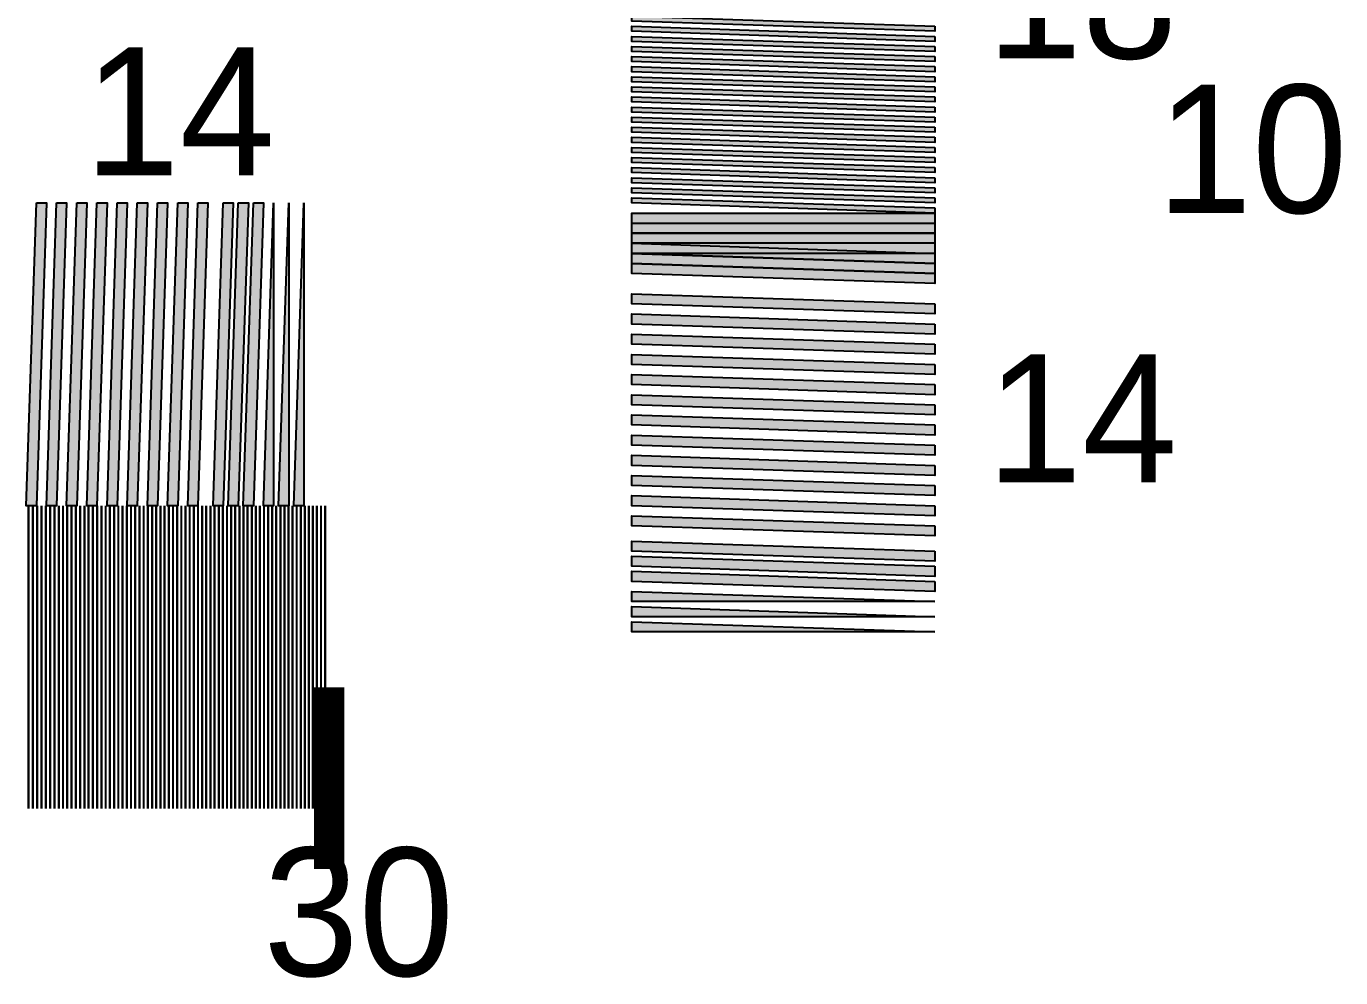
# Model space of a CAD drawing. Header units: millimetres. Extents: x 0 to 791, y 0 to 492.
# Drawn here: x 515.6 to 602.4, y 90.9 to 153.8 of the extents above; entities that cross this region are included whole.
import ezdxf

# ---------------------------------------------------------------- set-up
doc = ezdxf.new("R2010")
doc.units = ezdxf.units.MM
doc.layers.add('LABELS', color=7, linetype='Continuous')
doc.layers.add('PERIPHERY', color=7, linetype='Continuous')

msp = doc.modelspace()

# ---------------------------------------------------------------- hatches: boundary and pattern name
at = {"layer": 'PERIPHERY', "true_color": 0x000000}
h = msp.add_hatch(color=7, dxfattribs=at)
h.dxf.hatch_style = 1
h.paths.add_polyline_path([(575.56, 153.792), (575.56, 153.459), (555.559, 154.125), (555.559, 154.459), (575.56, 153.792)])
h = msp.add_hatch(color=7, dxfattribs=at)
h.dxf.hatch_style = 1
h.paths.add_polyline_path([(575.56, 153.125), (575.56, 152.792), (555.559, 153.459), (555.559, 153.792), (575.56, 153.125)])
h = msp.add_hatch(color=7, dxfattribs=at)
h.dxf.hatch_style = 1
h.paths.add_polyline_path([(575.56, 152.458), (575.56, 152.125), (555.559, 152.792), (555.559, 153.125), (575.56, 152.458)])
h = msp.add_hatch(color=7, dxfattribs=at)
h.dxf.hatch_style = 1
h.paths.add_polyline_path([(575.56, 151.792), (575.56, 151.458), (555.559, 152.125), (555.559, 152.458), (575.56, 151.792)])
h = msp.add_hatch(color=7, dxfattribs=at)
h.dxf.hatch_style = 1
h.paths.add_polyline_path([(575.56, 151.125), (575.56, 150.791), (555.559, 151.458), (555.559, 151.791), (575.56, 151.125)])
h = msp.add_hatch(color=7, dxfattribs=at)
h.dxf.hatch_style = 1
h.paths.add_polyline_path([(575.56, 150.458), (575.56, 150.125), (555.559, 150.792), (555.559, 151.125), (575.56, 150.458)])
h = msp.add_hatch(color=7, dxfattribs=at)
h.dxf.hatch_style = 1
h.paths.add_polyline_path([(575.56, 149.791), (575.56, 149.458), (555.559, 150.125), (555.559, 150.458), (575.56, 149.791)])
h = msp.add_hatch(color=7, dxfattribs=at)
h.dxf.hatch_style = 1
h.paths.add_polyline_path([(575.56, 149.125), (575.56, 148.792), (555.559, 149.458), (555.559, 149.791), (575.56, 149.125)])
h = msp.add_hatch(color=7, dxfattribs=at)
h.dxf.hatch_style = 1
h.paths.add_polyline_path([(575.56, 148.458), (575.56, 148.125), (555.559, 148.792), (555.559, 149.125), (575.56, 148.458)])
h = msp.add_hatch(color=7, dxfattribs=at)
h.dxf.hatch_style = 1
h.paths.add_polyline_path([(575.56, 147.792), (575.56, 147.458), (555.559, 148.125), (555.559, 148.458), (575.56, 147.792)])
h = msp.add_hatch(color=7, dxfattribs=at)
h.dxf.hatch_style = 1
h.paths.add_polyline_path([(575.56, 147.125), (575.56, 146.792), (555.559, 147.458), (555.559, 147.792), (575.56, 147.125)])
h = msp.add_hatch(color=7, dxfattribs=at)
h.dxf.hatch_style = 1
h.paths.add_polyline_path([(575.56, 146.458), (575.56, 146.125), (555.559, 146.792), (555.559, 147.125), (575.56, 146.458)])
h = msp.add_hatch(color=7, dxfattribs=at)
h.dxf.hatch_style = 1
h.paths.add_polyline_path([(575.56, 145.792), (575.56, 145.458), (555.559, 146.125), (555.559, 146.458), (575.56, 145.792)])
h = msp.add_hatch(color=7, dxfattribs=at)
h.dxf.hatch_style = 1
h.paths.add_polyline_path([(575.56, 145.125), (575.56, 144.791), (555.559, 145.458), (555.559, 145.791), (575.56, 145.125)])
h = msp.add_hatch(color=7, dxfattribs=at)
h.dxf.hatch_style = 1
h.paths.add_polyline_path([(575.56, 144.458), (575.56, 144.125), (555.559, 144.792), (555.559, 145.125), (575.56, 144.458)])
h = msp.add_hatch(color=7, dxfattribs=at)
h.dxf.hatch_style = 1
h.paths.add_polyline_path([(575.56, 143.792), (575.56, 143.458), (555.559, 144.125), (555.559, 144.458), (575.56, 143.792)])
h = msp.add_hatch(color=7, dxfattribs=at)
h.dxf.hatch_style = 1
h.paths.add_polyline_path([(575.56, 143.125), (575.56, 142.791), (555.559, 143.458), (555.559, 143.792), (575.56, 143.125)])
h = msp.add_hatch(color=7, dxfattribs=at)
h.dxf.hatch_style = 1
h.paths.add_polyline_path([(575.56, 142.458), (575.56, 142.125), (555.559, 142.792), (555.559, 143.125), (575.56, 142.458)])
h = msp.add_hatch(color=7, dxfattribs=at)
h.dxf.hatch_style = 1
h.paths.add_polyline_path([(575.56, 141.792), (575.56, 141.458), (555.559, 142.125), (555.559, 142.458), (575.56, 141.792)])
h = msp.add_hatch(color=7, dxfattribs=at)
h.dxf.hatch_style = 1
h.paths.add_polyline_path([(516.227, 142.126), (516.894, 142.126), (516.227, 122.125), (515.56, 122.125), (516.227, 142.126)])
h = msp.add_hatch(color=7, dxfattribs=at)
h.dxf.hatch_style = 1
h.paths.add_polyline_path([(517.56, 142.126), (518.227, 142.126), (517.56, 122.125), (516.894, 122.125), (517.56, 142.126)])
h = msp.add_hatch(color=7, dxfattribs=at)
h.dxf.hatch_style = 1
h.paths.add_polyline_path([(518.893, 142.126), (519.56, 142.126), (518.893, 122.125), (518.227, 122.125), (518.893, 142.126)])
h = msp.add_hatch(color=7, dxfattribs=at)
h.dxf.hatch_style = 1
h.paths.add_polyline_path([(520.227, 142.126), (520.893, 142.126), (520.227, 122.125), (519.56, 122.125), (520.227, 142.126)])
h = msp.add_hatch(color=7, dxfattribs=at)
h.dxf.hatch_style = 1
h.paths.add_polyline_path([(521.56, 142.126), (522.227, 142.126), (521.56, 122.125), (520.894, 122.125), (521.56, 142.126)])
h = msp.add_hatch(color=7, dxfattribs=at)
h.dxf.hatch_style = 1
h.paths.add_polyline_path([(522.893, 142.126), (523.56, 142.126), (522.893, 122.125), (522.227, 122.125), (522.893, 142.126)])
h = msp.add_hatch(color=7, dxfattribs=at)
h.dxf.hatch_style = 1
h.paths.add_polyline_path([(524.227, 142.126), (524.893, 142.126), (524.227, 122.125), (523.56, 122.125), (524.227, 142.126)])
h = msp.add_hatch(color=7, dxfattribs=at)
h.dxf.hatch_style = 1
h.paths.add_polyline_path([(525.56, 142.126), (526.227, 142.126), (525.56, 122.125), (524.893, 122.125), (525.56, 142.126)])
h = msp.add_hatch(color=7, dxfattribs=at)
h.dxf.hatch_style = 1
h.paths.add_polyline_path([(526.893, 142.126), (527.56, 142.126), (526.893, 122.125), (526.226, 122.125), (526.893, 142.126)])
h = msp.add_hatch(color=7, dxfattribs=at)
h.dxf.hatch_style = 1
h.paths.add_polyline_path([(528.56, 142.126), (529.227, 142.126), (528.56, 122.125), (527.894, 122.125), (528.56, 142.126)])
h = msp.add_hatch(color=7, dxfattribs=at)
h.dxf.hatch_style = 1
h.paths.add_polyline_path([(529.56, 142.126), (530.227, 142.126), (529.56, 122.125), (528.894, 122.125), (529.56, 142.126)])
h = msp.add_hatch(color=7, dxfattribs=at)
h.dxf.hatch_style = 1
h.paths.add_polyline_path([(530.56, 142.126), (531.227, 142.126), (530.56, 122.125), (529.894, 122.125), (530.56, 142.126)])
h = msp.add_hatch(color=7, dxfattribs=at)
h.dxf.hatch_style = 1
h.paths.add_polyline_path([(531.894, 142.126), (531.894, 122.125), (531.227, 122.125), (531.894, 142.126)])
h = msp.add_hatch(color=7, dxfattribs=at)
h.dxf.hatch_style = 1
h.paths.add_polyline_path([(532.894, 142.126), (532.894, 122.125), (532.227, 122.125), (532.894, 142.126)])
h = msp.add_hatch(color=7, dxfattribs=at)
h.dxf.hatch_style = 1
h.paths.add_polyline_path([(533.894, 142.126), (533.894, 122.125), (533.227, 122.125), (533.894, 142.126)])
h = msp.add_hatch(color=7, dxfattribs=at)
h.dxf.hatch_style = 1
h.paths.add_polyline_path([(575.56, 141.458), (575.56, 140.125), (555.559, 140.125), (555.559, 141.458), (575.56, 141.458)])
h = msp.add_hatch(color=7, dxfattribs=at)
h.dxf.hatch_style = 1
h.paths.add_polyline_path([(575.56, 140.791), (575.56, 139.458), (555.559, 139.458), (555.559, 140.791), (575.56, 140.791)])
h = msp.add_hatch(color=7, dxfattribs=at)
h.dxf.hatch_style = 1
h.paths.add_polyline_path([(575.56, 140.125), (575.56, 138.791), (555.559, 138.791), (555.559, 140.125), (575.56, 140.125)])
h = msp.add_hatch(color=7, dxfattribs=at)
h.dxf.hatch_style = 1
h.paths.add_polyline_path([(575.56, 138.791), (575.56, 138.125), (555.559, 138.791), (555.559, 139.458), (575.56, 138.791)])
h = msp.add_hatch(color=7, dxfattribs=at)
h.dxf.hatch_style = 1
h.paths.add_polyline_path([(575.56, 138.125), (575.56, 137.458), (555.559, 138.125), (555.559, 138.791), (575.56, 138.125)])
h = msp.add_hatch(color=7, dxfattribs=at)
h.dxf.hatch_style = 1
h.paths.add_polyline_path([(575.56, 137.458), (575.56, 136.792), (555.559, 137.458), (555.559, 138.125), (575.56, 137.458)])
h = msp.add_hatch(color=7, dxfattribs=at)
h.dxf.hatch_style = 1
h.paths.add_polyline_path([(575.56, 135.458), (575.56, 134.791), (555.559, 135.458), (555.559, 136.125), (575.56, 135.458)])
h = msp.add_hatch(color=7, dxfattribs=at)
h.dxf.hatch_style = 1
h.paths.add_polyline_path([(575.56, 134.125), (575.56, 133.458), (555.559, 134.125), (555.559, 134.791), (575.56, 134.125)])
h = msp.add_hatch(color=7, dxfattribs=at)
h.dxf.hatch_style = 1
h.paths.add_polyline_path([(575.56, 132.791), (575.56, 132.125), (555.559, 132.791), (555.559, 133.458), (575.56, 132.791)])
h = msp.add_hatch(color=7, dxfattribs=at)
h.dxf.hatch_style = 1
h.paths.add_polyline_path([(575.56, 131.458), (575.56, 130.791), (555.559, 131.458), (555.559, 132.124), (575.56, 131.458)])
h = msp.add_hatch(color=7, dxfattribs=at)
h.dxf.hatch_style = 1
h.paths.add_polyline_path([(575.56, 130.125), (575.56, 129.458), (555.559, 130.125), (555.559, 130.791), (575.56, 130.125)])
h = msp.add_hatch(color=7, dxfattribs=at)
h.dxf.hatch_style = 1
h.paths.add_polyline_path([(575.56, 128.792), (575.56, 128.125), (555.559, 128.792), (555.559, 129.458), (575.56, 128.792)])
h = msp.add_hatch(color=7, dxfattribs=at)
h.dxf.hatch_style = 1
h.paths.add_polyline_path([(575.56, 127.458), (575.56, 126.792), (555.559, 127.458), (555.559, 128.125), (575.56, 127.458)])
h = msp.add_hatch(color=7, dxfattribs=at)
h.dxf.hatch_style = 1
h.paths.add_polyline_path([(575.56, 126.125), (575.56, 125.459), (555.559, 126.125), (555.559, 126.792), (575.56, 126.125)])
h = msp.add_hatch(color=7, dxfattribs=at)
h.dxf.hatch_style = 1
h.paths.add_polyline_path([(575.56, 124.792), (575.56, 124.125), (555.559, 124.792), (555.559, 125.458), (575.56, 124.792)])
h = msp.add_hatch(color=7, dxfattribs=at)
h.dxf.hatch_style = 1
h.paths.add_polyline_path([(575.56, 123.458), (575.56, 122.792), (555.559, 123.458), (555.559, 124.125), (575.56, 123.458)])
h = msp.add_hatch(color=7, dxfattribs=at)
h.dxf.hatch_style = 1
h.paths.add_polyline_path([(575.56, 122.125), (575.56, 121.459), (555.559, 122.125), (555.559, 122.792), (575.56, 122.125)])
h = msp.add_hatch(color=7, dxfattribs=at)
h.dxf.hatch_style = 1
h.paths.add_polyline_path([(575.56, 120.792), (575.56, 120.125), (555.559, 120.792), (555.559, 121.459), (575.56, 120.792)])
h = msp.add_hatch(color=7, dxfattribs=at)
h.dxf.hatch_style = 1
h.paths.add_polyline_path([(575.56, 119.125), (575.56, 118.458), (555.559, 119.125), (555.559, 119.792), (575.56, 119.125)])
h = msp.add_hatch(color=7, dxfattribs=at)
h.dxf.hatch_style = 1
h.paths.add_polyline_path([(575.56, 118.125), (575.56, 117.458), (555.559, 118.125), (555.559, 118.792), (575.56, 118.125)])
h = msp.add_hatch(color=7, dxfattribs=at)
h.dxf.hatch_style = 1
h.paths.add_polyline_path([(575.56, 117.125), (575.56, 116.458), (555.559, 117.125), (555.559, 117.792), (575.56, 117.125)])
h = msp.add_hatch(color=7, dxfattribs=at)
h.dxf.hatch_style = 1
h.paths.add_polyline_path([(575.56, 115.792), (555.559, 115.792), (555.559, 116.458), (575.56, 115.792)])
h = msp.add_hatch(color=7, dxfattribs=at)
h.dxf.hatch_style = 1
h.paths.add_polyline_path([(575.56, 114.792), (555.559, 114.792), (555.559, 115.458), (575.56, 114.792)])
h = msp.add_hatch(color=7, dxfattribs=at)
h.dxf.hatch_style = 1
h.paths.add_polyline_path([(575.56, 113.792), (555.559, 113.792), (555.559, 114.458), (575.56, 113.792)])

# ---------------------------------------------------------------- linework, layer by layer
at = {"layer": 'PERIPHERY', "color": 250}
for points in [[(575.56, 153.792), (575.56, 153.459), (555.559, 154.125), (555.559, 154.459), (575.56, 153.792)], [(575.56, 153.125), (575.56, 152.792), (555.559, 153.459), (555.559, 153.792), (575.56, 153.125)], [(575.56, 152.458), (575.56, 152.125), (555.559, 152.792), (555.559, 153.125), (575.56, 152.458)], [(575.56, 151.792), (575.56, 151.458), (555.559, 152.125), (555.559, 152.458), (575.56, 151.792)], [(575.56, 151.125), (575.56, 150.791), (555.559, 151.458), (555.559, 151.791), (575.56, 151.125)], [(575.56, 150.458), (575.56, 150.125), (555.559, 150.792), (555.559, 151.125), (575.56, 150.458)], [(575.56, 149.791), (575.56, 149.458), (555.559, 150.125), (555.559, 150.458), (575.56, 149.791)], [(575.56, 149.125), (575.56, 148.792), (555.559, 149.458), (555.559, 149.791), (575.56, 149.125)], [(575.56, 148.458), (575.56, 148.125), (555.559, 148.792), (555.559, 149.125), (575.56, 148.458)], [(575.56, 147.792), (575.56, 147.458), (555.559, 148.125), (555.559, 148.458), (575.56, 147.792)], [(575.56, 147.125), (575.56, 146.792), (555.559, 147.458), (555.559, 147.792), (575.56, 147.125)], [(575.56, 146.458), (575.56, 146.125), (555.559, 146.792), (555.559, 147.125), (575.56, 146.458)], [(575.56, 145.792), (575.56, 145.458), (555.559, 146.125), (555.559, 146.458), (575.56, 145.792)], [(575.56, 145.125), (575.56, 144.791), (555.559, 145.458), (555.559, 145.791), (575.56, 145.125)], [(575.56, 144.458), (575.56, 144.125), (555.559, 144.792), (555.559, 145.125), (575.56, 144.458)], [(575.56, 143.792), (575.56, 143.458), (555.559, 144.125), (555.559, 144.458), (575.56, 143.792)], [(575.56, 143.125), (575.56, 142.791), (555.559, 143.458), (555.559, 143.792), (575.56, 143.125)], [(575.56, 142.458), (575.56, 142.125), (555.559, 142.792), (555.559, 143.125), (575.56, 142.458)], [(575.56, 141.792), (575.56, 141.458), (555.559, 142.125), (555.559, 142.458), (575.56, 141.792)], [(516.227, 142.126), (516.894, 142.126), (516.227, 122.125), (515.56, 122.125), (516.227, 142.126)], [(517.56, 142.126), (518.227, 142.126), (517.56, 122.125), (516.894, 122.125), (517.56, 142.126)], [(518.893, 142.126), (519.56, 142.126), (518.893, 122.125), (518.227, 122.125), (518.893, 142.126)], [(520.227, 142.126), (520.893, 142.126), (520.227, 122.125), (519.56, 122.125), (520.227, 142.126)], [(521.56, 142.126), (522.227, 142.126), (521.56, 122.125), (520.894, 122.125), (521.56, 142.126)], [(522.893, 142.126), (523.56, 142.126), (522.893, 122.125), (522.227, 122.125), (522.893, 142.126)], [(524.227, 142.126), (524.893, 142.126), (524.227, 122.125), (523.56, 122.125), (524.227, 142.126)], [(525.56, 142.126), (526.227, 142.126), (525.56, 122.125), (524.893, 122.125), (525.56, 142.126)], [(526.893, 142.126), (527.56, 142.126), (526.893, 122.125), (526.226, 122.125), (526.893, 142.126)], [(528.56, 142.126), (529.227, 142.126), (528.56, 122.125), (527.894, 122.125), (528.56, 142.126)], [(529.56, 142.126), (530.227, 142.126), (529.56, 122.125), (528.894, 122.125), (529.56, 142.126)], [(530.56, 142.126), (531.227, 142.126), (530.56, 122.125), (529.894, 122.125), (530.56, 142.126)], [(531.894, 142.126), (531.894, 122.125), (531.227, 122.125), (531.894, 142.126)], [(532.894, 142.126), (532.894, 122.125), (532.227, 122.125), (532.894, 142.126)], [(533.894, 142.126), (533.894, 122.125), (533.227, 122.125), (533.894, 142.126)], [(575.56, 141.458), (575.56, 140.125), (555.559, 140.125), (555.559, 141.458), (575.56, 141.458)], [(575.56, 140.791), (575.56, 139.458), (555.559, 139.458), (555.559, 140.791), (575.56, 140.791)], [(575.56, 140.125), (575.56, 138.791), (555.559, 138.791), (555.559, 140.125), (575.56, 140.125)], [(575.56, 138.791), (575.56, 138.125), (555.559, 138.791), (555.559, 139.458), (575.56, 138.791)], [(575.56, 138.125), (575.56, 137.458), (555.559, 138.125), (555.559, 138.791), (575.56, 138.125)], [(575.56, 137.458), (575.56, 136.792), (555.559, 137.458), (555.559, 138.125), (575.56, 137.458)], [(575.56, 135.458), (575.56, 134.791), (555.559, 135.458), (555.559, 136.125), (575.56, 135.458)], [(575.56, 134.125), (575.56, 133.458), (555.559, 134.125), (555.559, 134.791), (575.56, 134.125)], [(575.56, 132.791), (575.56, 132.125), (555.559, 132.791), (555.559, 133.458), (575.56, 132.791)], [(575.56, 131.458), (575.56, 130.791), (555.559, 131.458), (555.559, 132.124), (575.56, 131.458)], [(575.56, 130.125), (575.56, 129.458), (555.559, 130.125), (555.559, 130.791), (575.56, 130.125)], [(575.56, 128.792), (575.56, 128.125), (555.559, 128.792), (555.559, 129.458), (575.56, 128.792)], [(575.56, 127.458), (575.56, 126.792), (555.559, 127.458), (555.559, 128.125), (575.56, 127.458)], [(575.56, 126.125), (575.56, 125.459), (555.559, 126.125), (555.559, 126.792), (575.56, 126.125)], [(575.56, 124.792), (575.56, 124.125), (555.559, 124.792), (555.559, 125.458), (575.56, 124.792)], [(575.56, 123.458), (575.56, 122.792), (555.559, 123.458), (555.559, 124.125), (575.56, 123.458)], [(575.56, 122.125), (575.56, 121.459), (555.559, 122.125), (555.559, 122.792), (575.56, 122.125)], [(575.56, 120.792), (575.56, 120.125), (555.559, 120.792), (555.559, 121.459), (575.56, 120.792)], [(575.56, 119.125), (575.56, 118.458), (555.559, 119.125), (555.559, 119.792), (575.56, 119.125)], [(575.56, 118.125), (575.56, 117.458), (555.559, 118.125), (555.559, 118.792), (575.56, 118.125)], [(575.56, 117.125), (575.56, 116.458), (555.559, 117.125), (555.559, 117.792), (575.56, 117.125)], [(575.56, 115.792), (555.559, 115.792), (555.559, 116.458), (575.56, 115.792)], [(575.56, 114.792), (555.559, 114.792), (555.559, 115.458), (575.56, 114.792)], [(575.56, 113.792), (555.559, 113.792), (555.559, 114.458), (575.56, 113.792)]]:
    msp.add_lwpolyline(points, close=True, dxfattribs=at)
at = {"layer": 'PERIPHERY', "color": 250, "lineweight": 35}
for points, const_width in [([(515.714, 122.125), (515.714, 102.125)], 0.15), ([(515.998, 122.125), (515.998, 102.125)], 0.15), ([(516.283, 122.125), (516.283, 102.125)], 0.15), ([(516.567, 122.125), (516.567, 102.125)], 0.15), ([(516.851, 122.125), (516.851, 102.125)], 0.15), ([(517.135, 122.125), (517.135, 102.125)], 0.15), ([(517.42, 122.125), (517.42, 102.125)], 0.15), ([(517.703, 122.125), (517.703, 102.125)], 0.15), ([(517.985, 122.125), (517.985, 102.125)], 0.15), ([(518.268, 122.125), (518.268, 102.125)], 0.15), ([(518.55, 122.125), (518.55, 102.125)], 0.15), ([(518.832, 122.125), (518.832, 102.125)], 0.15), ([(519.115, 122.125), (519.115, 102.125)], 0.15), ([(519.396, 122.125), (519.396, 102.125)], 0.15), ([(519.677, 122.125), (519.677, 102.125)], 0.15), ([(519.96, 122.125), (519.96, 102.125)], 0.15), ([(520.24, 122.125), (520.24, 102.125)], 0.15), ([(520.52, 122.125), (520.52, 102.125)], 0.15), ([(520.801, 122.125), (520.801, 102.125)], 0.15), ([(521.08, 122.125), (521.08, 102.125)], 0.15), ([(521.36, 122.125), (521.36, 102.125)], 0.15), ([(521.64, 122.125), (521.64, 102.125)], 0.15), ([(521.918, 122.125), (521.918, 102.125)], 0.15), ([(522.197, 122.125), (522.197, 102.125)], 0.15), ([(522.477, 122.125), (522.477, 102.125)], 0.15), ([(522.755, 122.125), (522.755, 102.125)], 0.15), ([(523.033, 122.125), (523.033, 102.125)], 0.15), ([(523.312, 122.125), (523.312, 102.125)], 0.15), ([(523.589, 122.125), (523.589, 102.125)], 0.15), ([(523.865, 122.125), (523.865, 102.125)], 0.15), ([(524.142, 122.125), (524.142, 102.125)], 0.15), ([(524.419, 122.125), (524.419, 102.125)], 0.15), ([(524.696, 122.125), (524.696, 102.125)], 0.15), ([(524.973, 122.125), (524.973, 102.125)], 0.15), ([(525.249, 122.125), (525.249, 102.125)], 0.15), ([(525.524, 122.125), (525.524, 102.125)], 0.15), ([(525.801, 122.125), (525.801, 102.125)], 0.15), ([(526.076, 122.125), (526.076, 102.125)], 0.15), ([(526.35, 122.125), (526.35, 102.125)], 0.15), ([(526.625, 122.125), (526.625, 102.125)], 0.15), ([(526.9, 122.125), (526.9, 102.125)], 0.15), ([(527.174, 122.125), (527.174, 102.125)], 0.15), ([(527.449, 122.125), (527.449, 102.125)], 0.15), ([(527.722, 122.125), (527.722, 102.125)], 0.15), ([(527.996, 122.125), (527.996, 102.125)], 0.15), ([(528.269, 122.125), (528.269, 102.125)], 0.15), ([(528.542, 122.125), (528.542, 102.125)], 0.15), ([(528.815, 122.125), (528.815, 102.125)], 0.15), ([(529.089, 122.125), (529.089, 102.125)], 0.15), ([(529.361, 122.125), (529.361, 102.125)], 0.15), ([(529.633, 122.125), (529.633, 102.125)], 0.15), ([(529.906, 122.125), (529.906, 102.125)], 0.15), ([(530.177, 122.125), (530.177, 102.125)], 0.15), ([(530.448, 122.125), (530.448, 102.125)], 0.15), ([(530.719, 122.125), (530.719, 102.125)], 0.15), ([(530.99, 122.125), (530.99, 102.125)], 0.15), ([(531.26, 122.125), (531.26, 102.125)], 0.15), ([(531.531, 122.125), (531.531, 102.125)], 0.15), ([(531.801, 122.125), (531.801, 102.125)], 0.15), ([(532.071, 122.125), (532.071, 102.125)], 0.15), ([(532.341, 122.125), (532.341, 102.125)], 0.15), ([(532.61, 122.125), (532.61, 102.125)], 0.15), ([(532.88, 122.125), (532.88, 102.125)], 0.15), ([(533.149, 122.125), (533.149, 102.125)], 0.15), ([(533.418, 122.125), (533.418, 102.125)], 0.15), ([(533.686, 122.125), (533.686, 102.125)], 0.15), ([(533.955, 122.125), (533.955, 102.125)], 0.15), ([(534.223, 122.125), (534.223, 102.125)], 0.15), ([(534.491, 122.125), (534.491, 102.125)], 0.15), ([(534.758, 122.125), (534.758, 102.125)], 0.15), ([(535.026, 122.125), (535.026, 102.125)], 0.15), ([(535.294, 122.125), (535.294, 102.125)], 0.15), ([(535.56, 110.125), (535.56, 98.125)], 2)]:
    msp.add_lwpolyline(points, dxfattribs=dict(at, const_width=const_width))
at = {"layer": 'PERIPHERY', "color": 250, "true_color": 0x000000}
for points in [[(555.559, 154.125), (575.56, 153.459), (575.56, 153.792)], [(575.56, 153.125), (555.559, 153.792), (555.559, 153.459)], [(555.559, 153.459), (575.56, 152.792), (575.56, 153.125)], [(575.56, 152.458), (555.559, 153.125), (555.559, 152.792)], [(555.559, 152.792), (575.56, 152.125), (575.56, 152.458)], [(575.56, 151.792), (555.559, 152.458), (555.559, 152.125)], [(555.559, 152.125), (575.56, 151.458), (575.56, 151.792)], [(575.56, 151.125), (555.559, 151.791), (555.559, 151.458)], [(555.559, 151.458), (575.56, 150.791), (575.56, 151.125)], [(575.56, 150.458), (555.559, 151.125), (555.559, 150.792)], [(555.559, 150.792), (575.56, 150.125), (575.56, 150.458)], [(575.56, 149.791), (555.559, 150.458), (555.559, 150.125)], [(555.559, 150.125), (575.56, 149.458), (575.56, 149.791)], [(575.56, 149.125), (555.559, 149.791), (555.559, 149.458)], [(555.559, 149.458), (575.56, 148.792), (575.56, 149.125)], [(575.56, 148.458), (555.559, 149.125), (555.559, 148.792)], [(555.559, 148.792), (575.56, 148.125), (575.56, 148.458)], [(575.56, 147.792), (555.559, 148.458), (555.559, 148.125)], [(555.559, 148.125), (575.56, 147.458), (575.56, 147.792)], [(575.56, 147.125), (555.559, 147.792), (555.559, 147.458)], [(555.559, 147.458), (575.56, 146.792), (575.56, 147.125)], [(575.56, 146.458), (555.559, 147.125), (555.559, 146.792)], [(555.559, 146.792), (575.56, 146.125), (575.56, 146.458)], [(575.56, 145.792), (555.559, 146.458), (555.559, 146.125)], [(555.559, 146.125), (575.56, 145.458), (575.56, 145.792)], [(575.56, 145.125), (555.559, 145.791), (555.559, 145.458)], [(555.559, 145.458), (575.56, 144.791), (575.56, 145.125)], [(575.56, 144.458), (555.559, 145.125), (555.559, 144.792)], [(555.559, 144.792), (575.56, 144.125), (575.56, 144.458)], [(575.56, 143.792), (555.559, 144.458), (555.559, 144.125)], [(555.559, 144.125), (575.56, 143.458), (575.56, 143.792)], [(575.56, 143.125), (555.559, 143.792), (555.559, 143.458)], [(555.559, 143.458), (575.56, 142.791), (575.56, 143.125)], [(575.56, 142.458), (555.559, 143.125), (555.559, 142.792)], [(555.559, 142.792), (575.56, 142.125), (575.56, 142.458)], [(575.56, 141.792), (555.559, 142.458), (555.559, 142.125)], [(516.227, 142.126), (515.56, 122.125), (516.227, 122.125)], [(516.227, 122.125), (516.894, 142.126), (516.227, 142.126)], [(517.56, 142.126), (516.894, 122.125), (517.56, 122.125)], [(517.56, 122.125), (518.227, 142.126), (517.56, 142.126)], [(518.893, 142.126), (518.227, 122.125), (518.893, 122.125)], [(518.893, 122.125), (519.56, 142.126), (518.893, 142.126)], [(520.227, 142.126), (519.56, 122.125), (520.227, 122.125)], [(520.227, 122.125), (520.893, 142.126), (520.227, 142.126)], [(521.56, 142.126), (520.894, 122.125), (521.56, 122.125)], [(521.56, 122.125), (522.227, 142.126), (521.56, 142.126)], [(522.893, 142.126), (522.227, 122.125), (522.893, 122.125)], [(522.893, 122.125), (523.56, 142.126), (522.893, 142.126)], [(524.227, 142.126), (523.56, 122.125), (524.227, 122.125)], [(524.227, 122.125), (524.893, 142.126), (524.227, 142.126)], [(525.56, 142.126), (524.893, 122.125), (525.56, 122.125)], [(525.56, 122.125), (526.227, 142.126), (525.56, 142.126)], [(526.893, 142.126), (526.226, 122.125), (526.893, 122.125)], [(526.893, 122.125), (527.56, 142.126), (526.893, 142.126)], [(528.56, 142.126), (527.894, 122.125), (528.56, 122.125)], [(528.56, 122.125), (529.227, 142.126), (528.56, 142.126)], [(529.56, 142.126), (528.894, 122.125), (529.56, 122.125)], [(529.56, 122.125), (530.227, 142.126), (529.56, 142.126)], [(530.56, 142.126), (529.894, 122.125), (530.56, 122.125)], [(530.56, 122.125), (531.227, 142.126), (530.56, 142.126)], [(531.227, 122.125), (531.894, 122.125), (531.894, 142.126)], [(532.227, 122.125), (532.894, 122.125), (532.894, 142.126)], [(533.227, 122.125), (533.894, 122.125), (533.894, 142.126)], [(555.559, 142.125), (575.56, 141.458), (575.56, 141.792)], [(575.56, 141.458), (555.559, 141.458), (555.559, 140.125)], [(555.559, 140.125), (575.56, 140.125), (575.56, 141.458)], [(575.56, 140.791), (555.559, 140.791), (555.559, 139.458)], [(555.559, 139.458), (575.56, 139.458), (575.56, 140.791)], [(575.56, 140.125), (555.559, 140.125), (555.559, 138.791)], [(555.559, 138.791), (575.56, 138.791), (575.56, 140.125)], [(575.56, 138.791), (555.559, 139.458), (555.559, 138.791)], [(555.559, 138.791), (575.56, 138.125), (575.56, 138.791)], [(575.56, 138.125), (555.559, 138.791), (555.559, 138.125)], [(555.559, 138.125), (575.56, 137.458), (575.56, 138.125)], [(575.56, 137.458), (555.559, 138.125), (555.559, 137.458)], [(555.559, 137.458), (575.56, 136.792), (575.56, 137.458)], [(575.56, 135.458), (555.559, 136.125), (555.559, 135.458)], [(555.559, 135.458), (575.56, 134.791), (575.56, 135.458)], [(575.56, 134.125), (555.559, 134.791), (555.559, 134.125)], [(555.559, 134.125), (575.56, 133.458), (575.56, 134.125)], [(575.56, 132.791), (555.559, 133.458), (555.559, 132.791)], [(555.559, 132.791), (575.56, 132.125), (575.56, 132.791)], [(575.56, 131.458), (555.559, 132.124), (555.559, 131.458)], [(555.559, 131.458), (575.56, 130.791), (575.56, 131.458)], [(575.56, 130.125), (555.559, 130.791), (555.559, 130.125)], [(555.559, 130.125), (575.56, 129.458), (575.56, 130.125)], [(575.56, 128.792), (555.559, 129.458), (555.559, 128.792)], [(555.559, 128.792), (575.56, 128.125), (575.56, 128.792)], [(575.56, 127.458), (555.559, 128.125), (555.559, 127.458)], [(555.559, 127.458), (575.56, 126.792), (575.56, 127.458)], [(575.56, 126.125), (555.559, 126.792), (555.559, 126.125)], [(555.559, 126.125), (575.56, 125.459), (575.56, 126.125)], [(575.56, 124.792), (555.559, 125.458), (555.559, 124.792)], [(555.559, 124.792), (575.56, 124.125), (575.56, 124.792)], [(575.56, 123.458), (555.559, 124.125), (555.559, 123.458)], [(555.559, 123.458), (575.56, 122.792), (575.56, 123.458)], [(575.56, 122.125), (555.559, 122.792), (555.559, 122.125)], [(555.559, 122.125), (575.56, 121.459), (575.56, 122.125)], [(575.56, 120.792), (555.559, 121.459), (555.559, 120.792)], [(555.559, 120.792), (575.56, 120.125), (575.56, 120.792)], [(575.56, 119.125), (555.559, 119.792), (555.559, 119.125)], [(555.559, 119.125), (575.56, 118.458), (575.56, 119.125)], [(575.56, 118.125), (555.559, 118.792), (555.559, 118.125)], [(555.559, 118.125), (575.56, 117.458), (575.56, 118.125)], [(575.56, 117.125), (555.559, 117.792), (555.559, 117.125)], [(555.559, 117.125), (575.56, 116.458), (575.56, 117.125)], [(555.559, 116.458), (555.559, 115.792), (575.56, 115.792)], [(555.559, 115.458), (555.559, 114.792), (575.56, 114.792)], [(555.559, 114.458), (555.559, 113.792), (575.56, 113.792)]]:
    msp.add_solid(points, dxfattribs=at)

# ---------------------------------------------------------------- texts
at = {"layer": 'LABELS', "color": 250}
for s, p in [('18', (578.986, 151.666)), ('14', (519.388, 143.943)), ('10', (590.221, 141.464)), ('14', (578.986, 123.666)), ('30', (531.216, 91.069))]:
    msp.add_text(s, height=8.4667, dxfattribs=at).set_placement(p)

doc.saveas('drawing.dxf')
